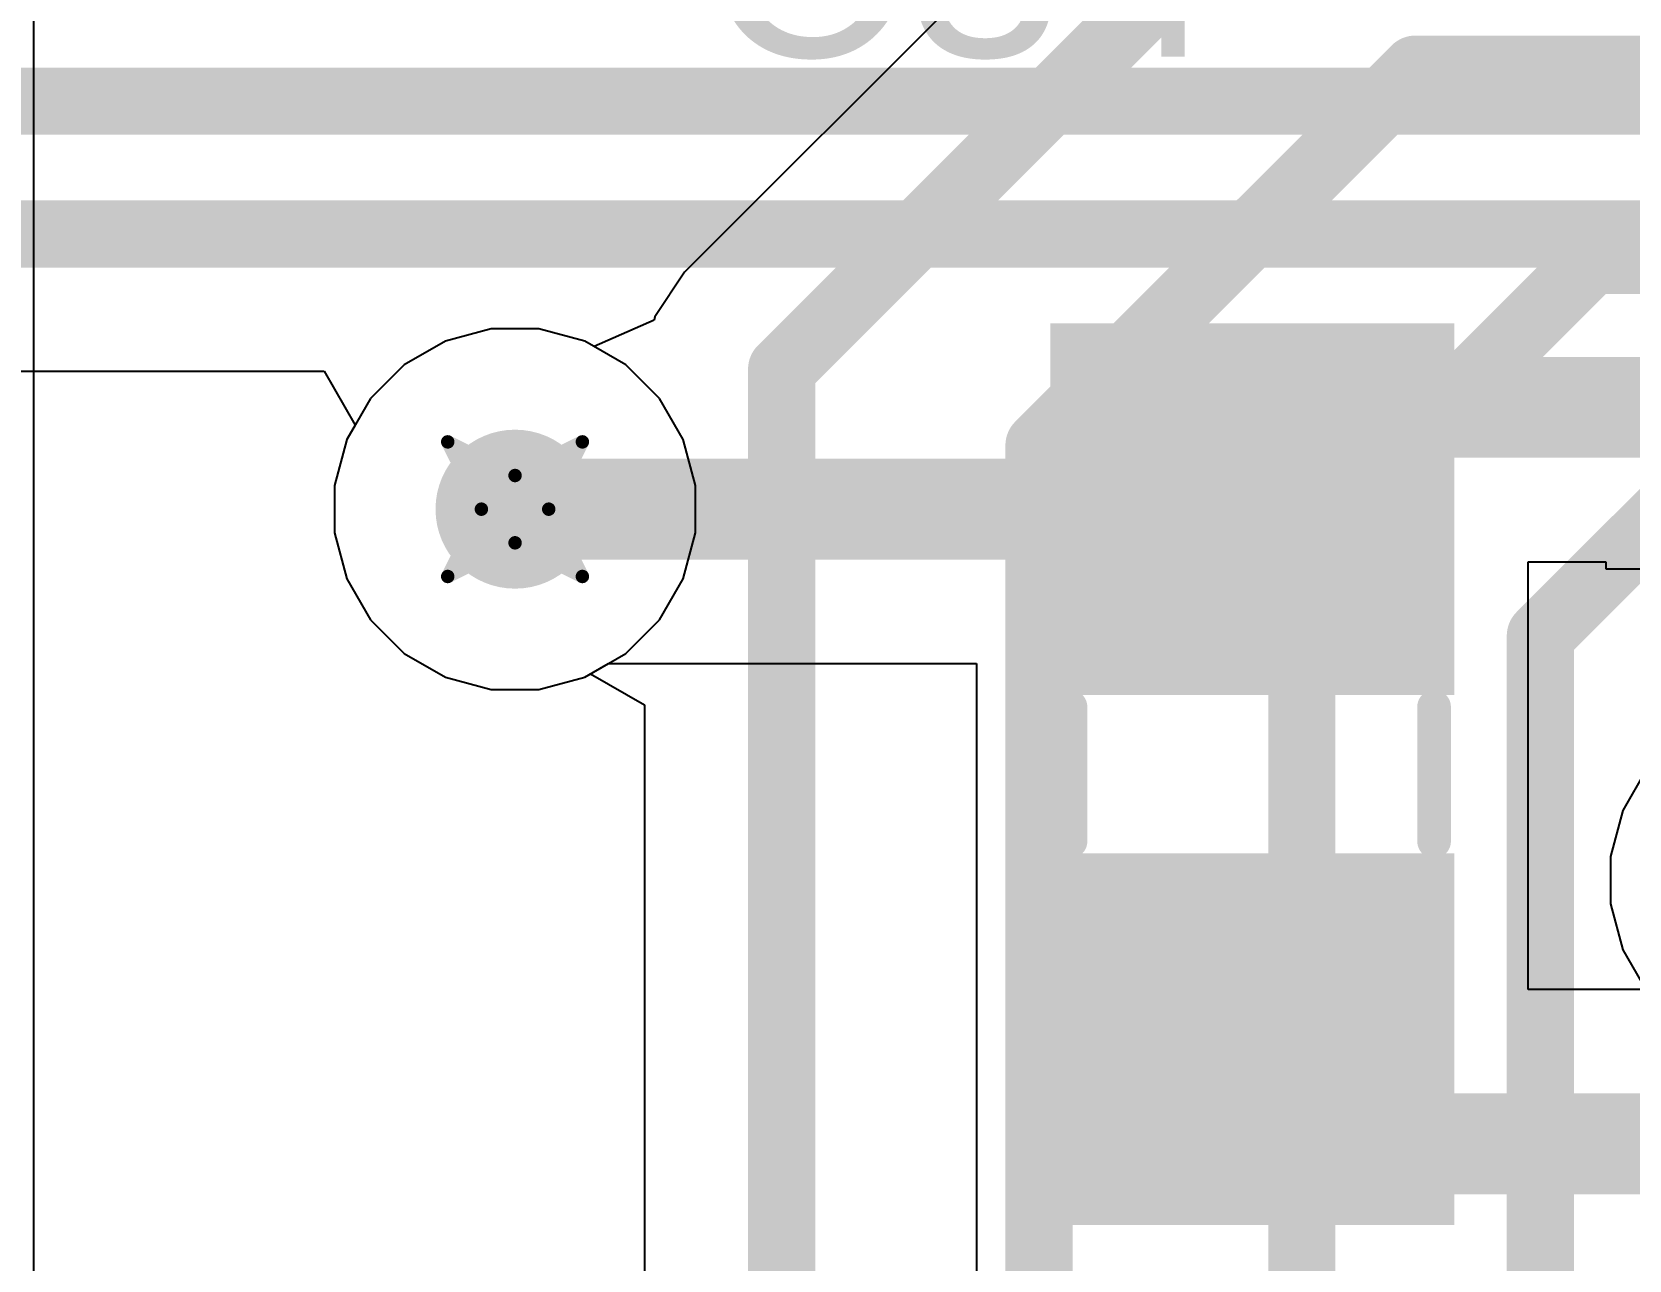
# Model space of a CAD drawing. Header units: inches. Extents: x -36 to 349, y -11 to 240.
# Drawn here: x 65.71 to 71.74, y 62.86 to 67.5 of the extents above; entities that cross this region are included whole.
import ezdxf

# ---------------------------------------------------------------- set-up
doc = ezdxf.new("R2010")
doc.units = ezdxf.units.IN
for name, color, linetype in [('Bottom Layer', 5, 'Continuous'), ('Drill Drawing', 1, 'Continuous'), ('Layer 1', 16, 'Continuous'), ('Layer 2', 76, 'Continuous'), ('Top Layer', 1, 'Continuous'), ('Top Overlay', 2, 'Continuous'), ('Top Paste', 8, 'Continuous'), ('Top Solder', 216, 'Continuous'), ('Via Holes', 16, 'Continuous')]:
    doc.layers.add(name, color=color, linetype=linetype)
doc.styles.add('Arial', font='', dxfattribs={"height": 0.2})
doc.styles.get('Arial').set_extended_font_data('Arial')

# ---------------------------------------------------------------- blocks, each defined once
blk = doc.blocks.new('I___0805_327')
at = {"layer": 'Top Layer'}
for points in [[(-1.6, 0.66), (-0.4, 0.66), (-0.4, -0.66), (-1.6, -0.66)], [(0.4, 0.66), (1.6, 0.66), (1.6, -0.66), (0.4, -0.66)]]:
    blk.add_hatch(color=1, dxfattribs=at).paths.add_polyline_path(points)
at = {"layer": 'Top Paste'}
for points in [[(-1.6, 0.66), (-0.4, 0.66), (-0.4, -0.66), (-1.6, -0.66)], [(0.4, 0.66), (1.6, 0.66), (1.6, -0.66), (0.4, -0.66)]]:
    blk.add_hatch(color=8, dxfattribs=at).paths.add_polyline_path(points)
at = {"layer": 'Top Solder'}
for points in [[(-1.7016, 0.7616), (-0.2984, 0.7616), (-0.2984, -0.7616), (-1.7016, -0.7616)], [(0.2984, 0.7616), (1.7016, 0.7616), (1.7016, -0.7616), (0.2984, -0.7616)]]:
    blk.add_hatch(color=216, dxfattribs=at).paths.add_polyline_path(points)
at = {"layer": 'Top Overlay'}
for points in [[(0.254, 0.6858, 0.127, 0.127, 0), (-0.254, 0.6858, 0.127, 0.127, 0)], [(0.254, -0.6858, 0.127, 0.127, 0), (-0.254, -0.6858, 0.127, 0.127, 0)]]:
    blk.add_lwpolyline(points, format="xyseb", dxfattribs=at)
for points in [[(-0.2857, 0.6858, 0.0635, 0.0635, 1), (-0.2223, 0.6858, 0.0635, 0.0635, 1)], [(0.2223, 0.6858, 0.0635, 0.0635, 1), (0.2857, 0.6858, 0.0635, 0.0635, 1)], [(-0.2857, -0.6858, 0.0635, 0.0635, 1), (-0.2223, -0.6858, 0.0635, 0.0635, 1)], [(0.2223, -0.6858, 0.0635, 0.0635, 1), (0.2857, -0.6858, 0.0635, 0.0635, 1)]]:
    blk.add_lwpolyline(points, format="xyseb", close=True, dxfattribs=at)

msp = doc.modelspace()

# ---------------------------------------------------------------- hatches: boundary and pattern name
at = {"layer": 'Bottom Layer'}
h = msp.add_hatch(color=5, dxfattribs=at)
edge = h.paths.add_edge_path()
edge.add_arc((67.5349, 65.6938), 0.3, 0, 360)
at = {"layer": 'Layer 1'}
h = msp.add_hatch(color=16, dxfattribs=at)
edge = h.paths.add_edge_path()
edge.add_arc((67.5349, 65.6938), 0.3, 0, 360)
at = {"layer": 'Layer 2'}
h = msp.add_hatch(color=76, dxfattribs=at)
edge = h.paths.add_edge_path()
edge.add_arc((67.5349, 65.6938), 0.3, 0, 360)
at = {"layer": 'Top Layer'}
h = msp.add_hatch(color=1, dxfattribs=at)
edge = h.paths.add_edge_path()
edge.add_arc((67.5349, 65.6938), 0.3, 0, 360)
at = {"layer": 'Via Holes'}
h = msp.add_hatch(color=7, dxfattribs=at)
edge = h.paths.add_edge_path()
edge.add_arc((67.5349, 65.6938), 0.15, 0, 360)

# ---------------------------------------------------------------- linework, layer by layer
at = {"layer": 'Bottom Layer'}
for p, q in [((65.7196, 58.9993), (65.7196, 73.8891)), ((70.0183, 68.4319), (68.1747, 66.5882)), ((68.1747, 66.5882), (68.0624, 66.4202)), ((68.0599, 66.4076), (67.8331, 66.308)), ((68.0624, 66.4202), (68.0599, 66.4076)), ((67.4452, 66.3748), (67.272, 66.3284)), ((67.6246, 66.3748), (67.4452, 66.3748)), ((67.7978, 66.3284), (67.6246, 66.3748)), ((67.272, 66.3284), (67.1168, 66.2387)), ((67.8331, 66.308), (67.7978, 66.3284)), ((67.1168, 66.2387), (66.99, 66.1119)), ((66.99, 66.1119), (66.9003, 65.9567)), ((66.9003, 65.9567), (66.8539, 65.7835)), ((66.8539, 65.7835), (66.8539, 65.6041)), ((66.8539, 65.6041), (66.9003, 65.4309)), ((66.9003, 65.4309), (66.99, 65.2757)), ((66.99, 65.2757), (67.1168, 65.1489)), ((67.1168, 65.1489), (67.272, 65.0592)), ((67.7978, 65.0592), (67.82, 65.072)), ((67.82, 65.072), (68.023, 64.9548)), ((67.272, 65.0592), (67.4452, 65.0128)), ((67.4452, 65.0128), (67.6246, 65.0128)), ((67.6246, 65.0128), (67.7978, 65.0592)), ((68.023, 64.9548), (68.023, 62.0791))]:
    msp.add_line(p, q, dxfattribs=at)
for points in [[(68.5409, 66.222, 0.254, 0.254, 0), (70.3846, 68.0656, 0.254, 0.254, 0)], [(69.5118, 65.9344, 0.254, 0.254, 0), (70.9318, 67.3544, 0.254, 0.254, 0)], [(70.9318, 67.3544, 0.254, 0.254, 0), (93.3923, 67.3544, 0.254, 0.254, 0)], [(70.5031, 65.5391, 0.254, 0.254, 0), (71.5971, 66.6331, 0.254, 0.254, 0)], [(71.5971, 66.6331, 0.254, 0.254, 0), (93.0211, 66.6331, 0.254, 0.254, 0)], [(68.5409, 61.634, 0.254, 0.254, 0), (68.5409, 66.222, 0.254, 0.254, 0)], [(69.5118, 60.6214, 0.254, 0.254, 0), (69.5118, 65.9344, 0.254, 0.254, 0)], [(71.4032, 65.2159, 0.254, 0.254, 0), (72.0576, 65.8703, 0.254, 0.254, 0)], [(70.5031, 60.9148, 0.254, 0.254, 0), (70.5031, 65.5391, 0.254, 0.254, 0)], [(71.4032, 61.3774, 0.254, 0.254, 0), (71.4032, 65.2159, 0.254, 0.254, 0)]]:
    msp.add_lwpolyline(points, format="xyseb", dxfattribs=at)
for points in [[(70.8683, 67.3544, 0.127, 0.127, 1), (70.9953, 67.3544, 0.127, 0.127, 1)], [(70.8683, 67.3544, 0.127, 0.127, 1), (70.9953, 67.3544, 0.127, 0.127, 1)], [(71.5336, 66.6331, 0.127, 0.127, 1), (71.6606, 66.6331, 0.127, 0.127, 1)], [(71.5336, 66.6331, 0.127, 0.127, 1), (71.6606, 66.6331, 0.127, 0.127, 1)], [(68.4774, 66.222, 0.127, 0.127, 1), (68.6044, 66.222, 0.127, 0.127, 1)], [(68.4774, 66.222, 0.127, 0.127, 1), (68.6044, 66.222, 0.127, 0.127, 1)], [(69.4483, 65.9344, 0.127, 0.127, 1), (69.5753, 65.9344, 0.127, 0.127, 1)], [(69.4483, 65.9344, 0.127, 0.127, 1), (69.5753, 65.9344, 0.127, 0.127, 1)], [(70.4396, 65.5391, 0.127, 0.127, 1), (70.5666, 65.5391, 0.127, 0.127, 1)], [(70.4396, 65.5391, 0.127, 0.127, 1), (70.5666, 65.5391, 0.127, 0.127, 1)], [(71.3397, 65.2159, 0.127, 0.127, 1), (71.4667, 65.2159, 0.127, 0.127, 1)], [(71.3397, 65.2159, 0.127, 0.127, 1), (71.4667, 65.2159, 0.127, 0.127, 1)]]:
    msp.add_lwpolyline(points, format="xyseb", close=True, dxfattribs=at)
at = {"layer": 'Drill Drawing'}
for points in [[(67.2809, 65.9478, 0.0508, 0.0508, 0), (67.5349, 65.8208, 0.0508, 0.0508, 0)], [(67.2809, 65.9478, 0.0508, 0.0508, 0), (67.4079, 65.6938, 0.0508, 0.0508, 0)], [(67.5349, 65.8208, 0.0508, 0.0508, 0), (67.7889, 65.9478, 0.0508, 0.0508, 0)], [(67.6619, 65.6938, 0.0508, 0.0508, 0), (67.7889, 65.9478, 0.0508, 0.0508, 0)], [(67.2809, 65.4398, 0.0508, 0.0508, 0), (67.4079, 65.6938, 0.0508, 0.0508, 0)], [(67.6619, 65.6938, 0.0508, 0.0508, 0), (67.7889, 65.4398, 0.0508, 0.0508, 0)], [(67.2809, 65.4398, 0.0508, 0.0508, 0), (67.5349, 65.5668, 0.0508, 0.0508, 0)], [(67.5349, 65.5668, 0.0508, 0.0508, 0), (67.7889, 65.4398, 0.0508, 0.0508, 0)]]:
    msp.add_lwpolyline(points, format="xyseb", dxfattribs=at)
for points in [[(67.2682, 65.9478, 0.0254, 0.0254, 1), (67.2936, 65.9478, 0.0254, 0.0254, 1)], [(67.2682, 65.9478, 0.0254, 0.0254, 1), (67.2936, 65.9478, 0.0254, 0.0254, 1)], [(67.7762, 65.9478, 0.0254, 0.0254, 1), (67.8016, 65.9478, 0.0254, 0.0254, 1)], [(67.7762, 65.9478, 0.0254, 0.0254, 1), (67.8016, 65.9478, 0.0254, 0.0254, 1)], [(67.5222, 65.8208, 0.0254, 0.0254, 1), (67.5476, 65.8208, 0.0254, 0.0254, 1)], [(67.5222, 65.8208, 0.0254, 0.0254, 1), (67.5476, 65.8208, 0.0254, 0.0254, 1)], [(67.3952, 65.6938, 0.0254, 0.0254, 1), (67.4206, 65.6938, 0.0254, 0.0254, 1)], [(67.3952, 65.6938, 0.0254, 0.0254, 1), (67.4206, 65.6938, 0.0254, 0.0254, 1)], [(67.6492, 65.6938, 0.0254, 0.0254, 1), (67.6746, 65.6938, 0.0254, 0.0254, 1)], [(67.6492, 65.6938, 0.0254, 0.0254, 1), (67.6746, 65.6938, 0.0254, 0.0254, 1)], [(67.5222, 65.5668, 0.0254, 0.0254, 1), (67.5476, 65.5668, 0.0254, 0.0254, 1)], [(67.5222, 65.5668, 0.0254, 0.0254, 1), (67.5476, 65.5668, 0.0254, 0.0254, 1)], [(67.2682, 65.4398, 0.0254, 0.0254, 1), (67.2936, 65.4398, 0.0254, 0.0254, 1)], [(67.2682, 65.4398, 0.0254, 0.0254, 1), (67.2936, 65.4398, 0.0254, 0.0254, 1)], [(67.7762, 65.4398, 0.0254, 0.0254, 1), (67.8016, 65.4398, 0.0254, 0.0254, 1)], [(67.7762, 65.4398, 0.0254, 0.0254, 1), (67.8016, 65.4398, 0.0254, 0.0254, 1)]]:
    msp.add_lwpolyline(points, format="xyseb", close=True, dxfattribs=at)
at = {"layer": 'Layer 1'}
for p, q in [((67.4452, 66.3748), (67.272, 66.3284)), ((67.6246, 66.3748), (67.4452, 66.3748)), ((67.7978, 66.3284), (67.6246, 66.3748)), ((67.272, 66.3284), (67.1168, 66.2387)), ((67.953, 66.2387), (67.7978, 66.3284)), ((67.1168, 66.2387), (66.99, 66.1119)), ((68.0798, 66.1119), (67.953, 66.2387)), ((66.99, 66.1119), (66.9003, 65.9567)), ((68.1695, 65.9567), (68.0798, 66.1119)), ((66.9003, 65.9567), (66.8539, 65.7835)), ((68.2159, 65.7835), (68.1695, 65.9567)), ((66.8539, 65.7835), (66.8539, 65.6041)), ((68.2159, 65.6041), (68.2159, 65.7835)), ((66.8539, 65.6041), (66.9003, 65.4309)), ((68.1695, 65.4309), (68.2159, 65.6041)), ((66.9003, 65.4309), (66.99, 65.2757)), ((68.0798, 65.2757), (68.1695, 65.4309)), ((66.99, 65.2757), (67.1168, 65.1489)), ((67.953, 65.1489), (68.0798, 65.2757)), ((67.1168, 65.1489), (67.272, 65.0592)), ((67.7978, 65.0592), (67.953, 65.1489)), ((67.272, 65.0592), (67.4452, 65.0128)), ((67.4452, 65.0128), (67.6246, 65.0128)), ((67.6246, 65.0128), (67.7978, 65.0592))]:
    msp.add_line(p, q, dxfattribs=at)
at = {"layer": 'Layer 2'}
for p, q in [((71.8033, 64.7119), (71.7136, 64.5567)), ((71.7136, 64.5567), (71.6672, 64.3835)), ((71.6672, 64.3835), (71.6672, 64.2041)), ((71.6672, 64.2041), (71.7136, 64.0309)), ((71.7136, 64.0309), (71.8033, 63.8757))]:
    msp.add_line(p, q, dxfattribs=at)
at = {"layer": 'Top Layer'}
for p, q in [((64.7875, 66.2141), (66.8148, 66.2141)), ((66.8148, 66.2141), (66.9316, 66.0109)), ((66.9316, 66.0109), (66.9003, 65.9567)), ((66.9003, 65.9567), (66.8539, 65.7835)), ((66.8539, 65.7835), (66.8539, 65.6041)), ((66.8539, 65.6041), (66.9003, 65.4309)), ((71.3572, 64.7128), (71.3572, 65.4954)), ((71.3572, 65.4954), (71.6497, 65.4954)), ((71.6497, 65.4954), (71.6497, 65.4685)), ((71.6497, 65.4685), (75.2066, 65.4685)), ((66.9003, 65.4309), (66.99, 65.2757)), ((66.99, 65.2757), (67.1168, 65.1489)), ((67.1168, 65.1489), (67.272, 65.0592)), ((67.7978, 65.0592), (67.8876, 65.1111)), ((67.8876, 65.1111), (69.2752, 65.1111)), ((69.2752, 65.1111), (69.2752, 64.7128)), ((67.272, 65.0592), (67.4452, 65.0128)), ((67.4452, 65.0128), (67.6246, 65.0128)), ((67.6246, 65.0128), (67.7978, 65.0592)), ((69.2752, 64.7128), (69.2752, 64.7128)), ((69.2752, 64.7128), (69.2752, 64.6748)), ((71.3572, 64.6748), (71.3572, 64.7128)), ((71.3572, 64.7128), (71.3572, 64.7128)), ((69.2752, 64.6748), (69.2752, 64.6748)), ((69.2752, 64.6748), (69.2752, 62.7128)), ((71.3572, 63.8809), (71.3572, 64.6748)), ((71.3572, 64.6748), (71.3572, 64.6748)), ((72.7927, 63.8809), (71.3572, 63.8809))]:
    msp.add_line(p, q, dxfattribs=at)
for points in [[(63.7376, 67.2338, 0.254, 0.254, 0), (74.4042, 67.2338, 0.254, 0.254, 0)], [(64.5729, 66.7321, 0.254, 0.254, 0), (74.7152, 66.7321, 0.254, 0.254, 0)], [(70.7005, 66.0781, 0.381, 0.381, 0), (72.3482, 66.0781, 0.381, 0.381, 0)], [(67.5349, 65.6938, 0.381, 0.381, 0), (70.3162, 65.6938, 0.381, 0.381, 0)], [(70.3162, 63.6938, 0.381, 0.381, 0), (70.7118, 63.2982, 0.381, 0.381, 0)], [(70.7118, 63.2982, 0.381, 0.381, 0), (73.4912, 63.2982, 0.381, 0.381, 0)]]:
    msp.add_lwpolyline(points, format="xyseb", dxfattribs=at)
for points in [[(70.6053, 66.0781, 0.1905, 0.1905, 1), (70.7958, 66.0781, 0.1905, 0.1905, 1)], [(67.4396, 65.6938, 0.1905, 0.1905, 1), (67.6301, 65.6938, 0.1905, 0.1905, 1)], [(70.2209, 65.6938, 0.1905, 0.1905, 1), (70.4114, 65.6938, 0.1905, 0.1905, 1)], [(70.2209, 63.6938, 0.1905, 0.1905, 1), (70.4114, 63.6938, 0.1905, 0.1905, 1)], [(70.6165, 63.2982, 0.1905, 0.1905, 1), (70.807, 63.2982, 0.1905, 0.1905, 1)], [(70.6165, 63.2982, 0.1905, 0.1905, 1), (70.807, 63.2982, 0.1905, 0.1905, 1)]]:
    msp.add_lwpolyline(points, format="xyseb", close=True, dxfattribs=at)

# ---------------------------------------------------------------- block references
at = {"rotation": 270}
msp.add_blockref('I___0805_327', (70.3162, 64.6938), dxfattribs=at)

# ---------------------------------------------------------------- texts
at = {"layer": 'Top Overlay', "style": 'Arial'}
msp.add_text('C34', height=0.762, dxfattribs=at).set_placement((68.2431, 67.4015))

doc.saveas('drawing.dxf')
